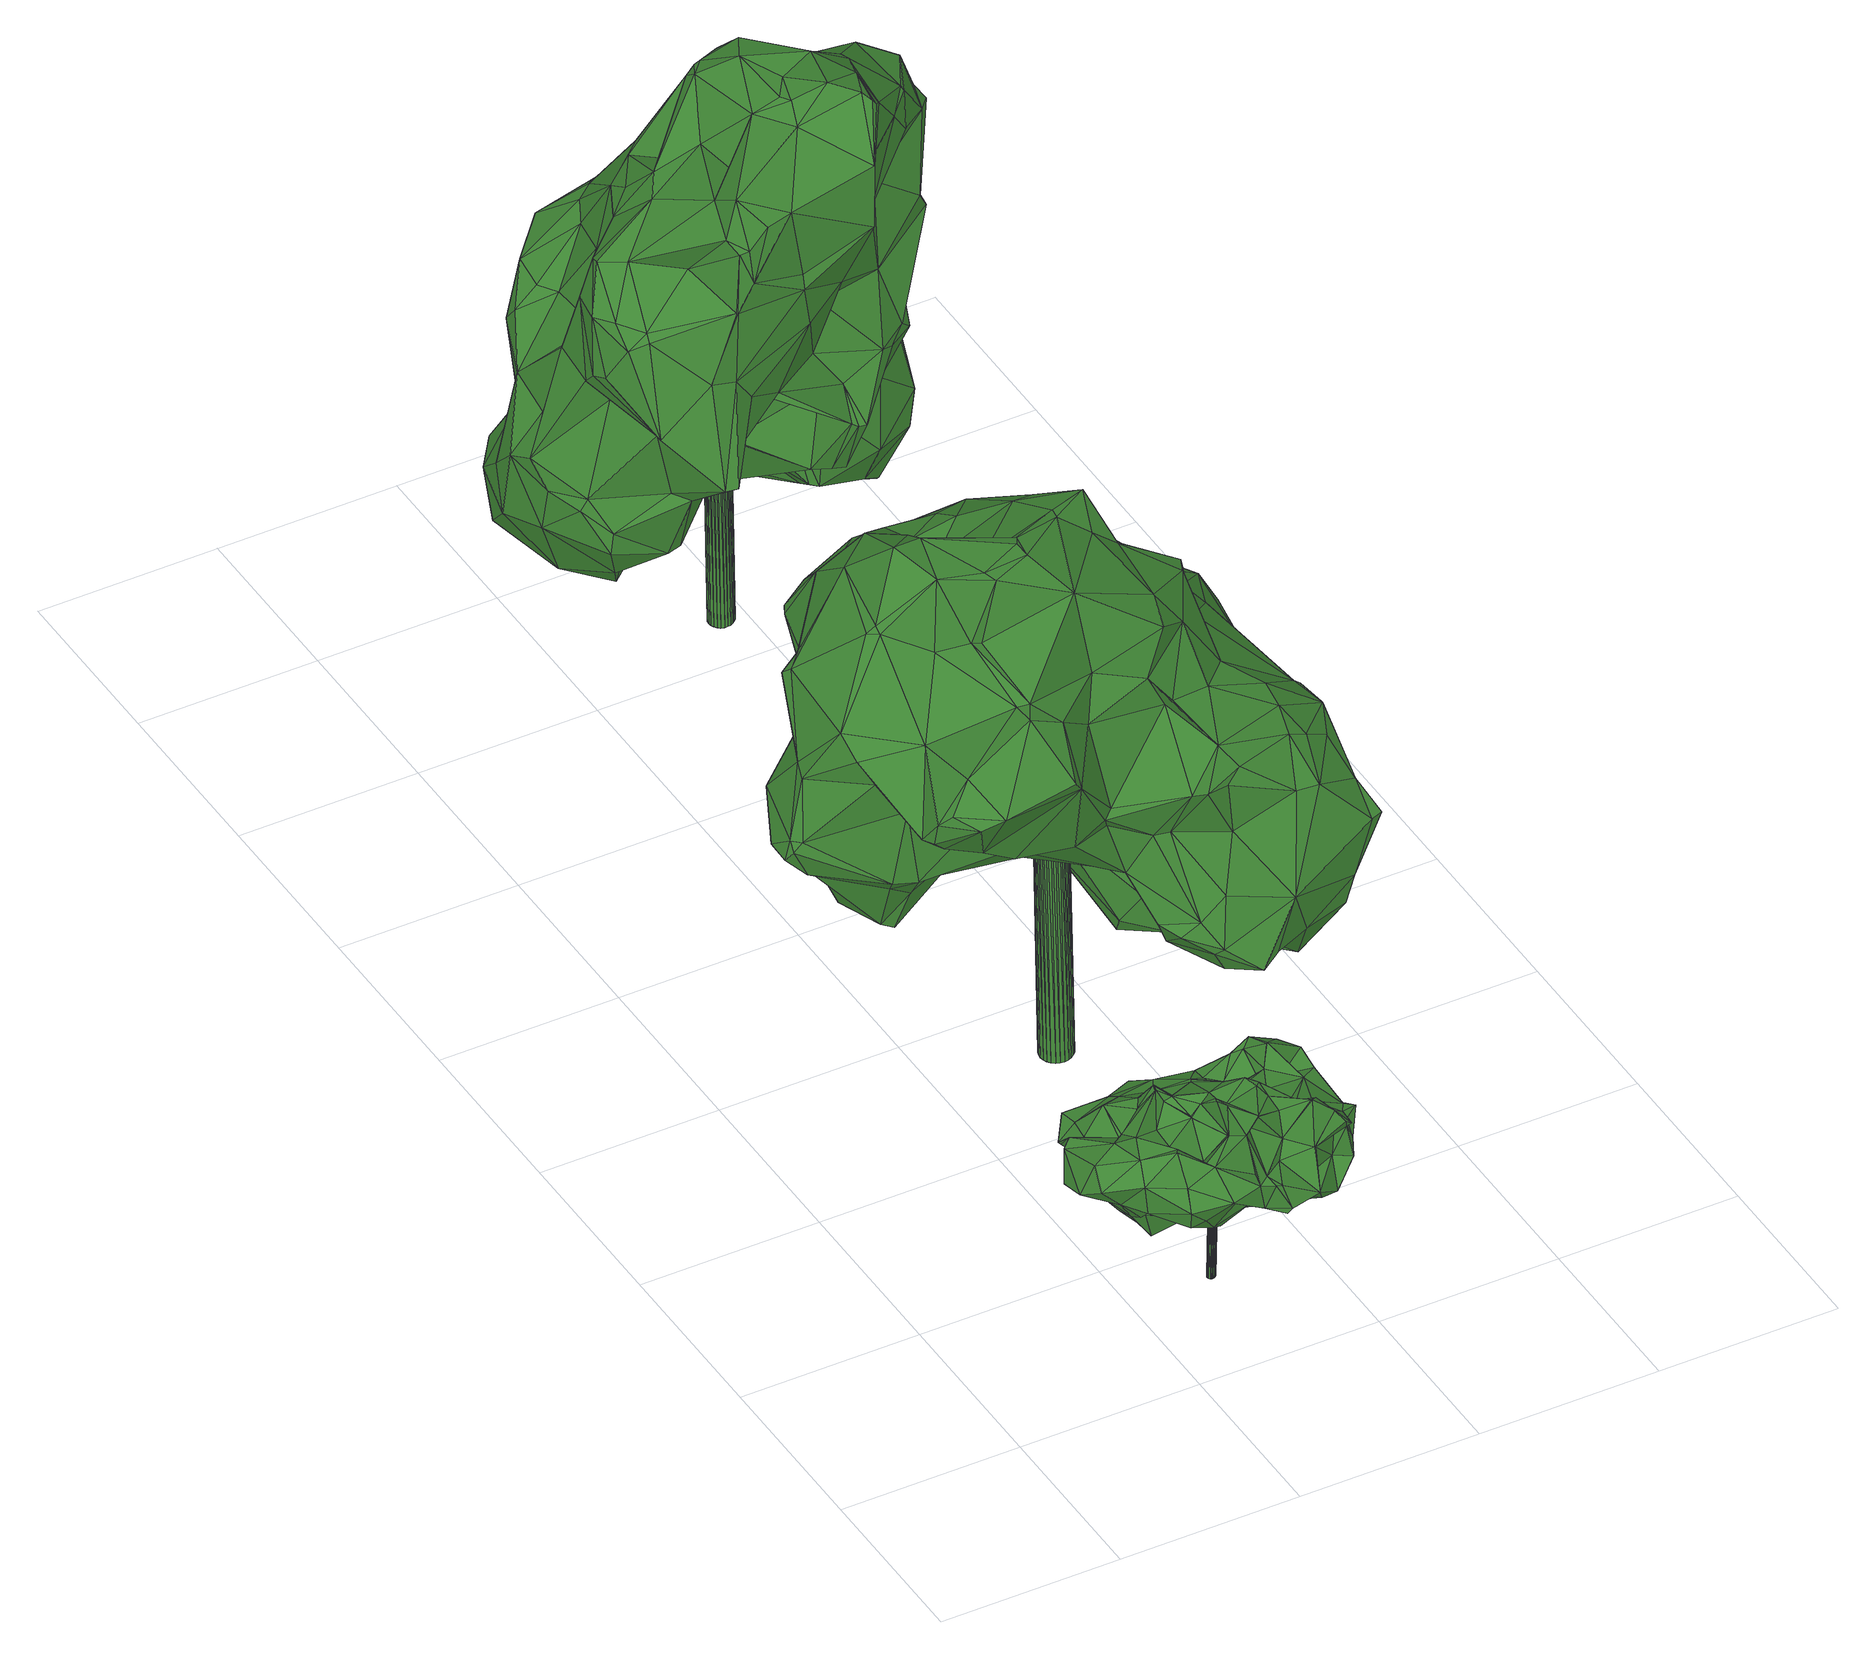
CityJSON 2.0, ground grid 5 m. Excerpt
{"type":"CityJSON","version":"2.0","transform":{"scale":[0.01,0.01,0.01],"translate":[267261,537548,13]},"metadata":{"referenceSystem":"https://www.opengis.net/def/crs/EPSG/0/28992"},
"CityObjects":{
"tree1":{"type":"SolitaryVegetationObject","attributes":{"gtid":526,"crown_width_m":6.42,"crown_median_z":17.66,"crown_r50_m":0.266,"crown_porosity":0.912,"trunk_H_m":4.33,"trunk_DBH_m":0.216,"trunk_radius_m":0.108,"trunk_base_height_m":13.33,"original_gtid":"528"},"geometry":[{"type":"Solid","lod":"3","boundaries":[[[[0,1,2]],[[3,4,5]],[[6,4,3]],[[7,8,9]],[[10,11,12]],[[13,14,15]],[[16,17,18]],[[19,20,21]],[[22,18,17]],[[23,24,25]],[[16,26,17]],[[27,28,29]],[[30,31,32]],[[33,34,35]],[[24,36,25]],[[37,36,24]],[[38,39,40]],[[35,41,42]],[[17,32,31]],[[43,44,45]],[[46,47,9]],[[48,9,47]],[[49,50,51]],[[52,53,54]],[[5,55,56]],[[42,33,35]],[[57,58,59]],[[60,58,57]],[[61,27,62]],[[45,21,20]],[[63,5,56]],[[23,25,33]],[[52,64,53]],[[65,66,67]],[[68,69,18]],[[70,71,72]],[[73,62,29]],[[74,75,76]],[[77,78,79]],[[80,78,77]],[[78,80,81]],[[82,83,84]],[[84,83,85]],[[86,87,6]],[[88,89,90]],[[91,92,93]],[[94,92,91]],[[40,95,96]],[[97,49,98]],[[99,2,1]],[[100,101,30]],[[54,33,25]],[[80,102,81]],[[12,103,0]],[[104,105,106]],[[23,33,42]],[[107,68,108]],[[109,110,111]],[[79,112,77]],[[113,114,115]],[[13,116,14]],[[66,117,87]],[[17,26,32]],[[118,119,103]],[[87,117,6]],[[120,6,117]],[[121,108,68]],[[83,108,121]],[[64,122,116]],[[73,29,123]],[[116,122,124]],[[125,126,127]],[[116,124,14]],[[69,128,18]],[[129,130,131]],[[130,132,131]],[[72,133,134]],[[100,30,134]],[[135,50,49]],[[93,65,72]],[[33,136,34]],[[69,68,107]],[[104,60,105]],[[137,104,138]],[[137,138,114]],[[139,133,140]],[[67,66,87]],[[67,87,86]],[[118,103,141]],[[120,66,92]],[[120,92,142]],[[143,135,144]],[[143,144,120]],[[43,145,146]],[[43,51,145]],[[2,12,0]],[[10,12,2]],[[16,147,26]],[[16,18,147]],[[148,110,149]],[[148,149,150]],[[54,25,52]],[[61,151,27]],[[152,151,61]],[[124,84,153]],[[78,81,27]],[[114,154,155]],[[114,155,137]],[[156,157,158]],[[88,90,159]],[[40,39,160]],[[6,120,4]],[[161,162,163]],[[159,163,162]],[[30,101,31]],[[164,31,101]],[[161,163,165]],[[166,112,136]],[[34,136,112]],[[60,59,19]],[[167,46,168]],[[169,170,171]],[[123,89,88]],[[105,21,44]],[[45,44,21]],[[90,101,100]],[[172,173,174]],[[175,18,22]],[[121,175,83]],[[115,176,177]],[[148,178,110]],[[139,100,134]],[[85,179,153]],[[90,89,101]],[[54,136,33]],[[180,181,182]],[[107,183,69]],[[13,53,116]],[[152,61,184]],[[124,122,84]],[[91,93,71]],[[91,71,94]],[[163,173,165]],[[185,173,163]],[[172,161,173]],[[161,165,173]],[[186,12,11]],[[75,74,187]],[[151,188,189]],[[151,189,79]],[[25,36,190]],[[72,71,93]],[[67,133,65]],[[72,65,133]],[[45,20,191]],[[56,20,63]],[[114,113,154]],[[186,141,12]],[[76,192,74]],[[141,31,164]],[[64,52,193]],[[177,184,115]],[[64,193,122]],[[84,122,193]],[[172,187,161]],[[172,174,155]],[[130,139,132]],[[163,139,130]],[[163,130,129]],[[100,139,163]],[[90,100,163]],[[164,101,89]],[[177,41,184]],[[123,194,89]],[[195,48,37]],[[181,8,7]],[[181,7,24]],[[82,108,83]],[[196,150,149]],[[197,198,199]],[[40,96,185]],[[175,22,11]],[[85,175,179]],[[200,156,3]],[[200,3,5]],[[201,167,168]],[[185,163,129]],[[180,43,146]],[[40,185,129]],[[51,50,46]],[[196,201,202]],[[203,193,52]],[[141,103,12]],[[171,170,204]],[[141,22,31]],[[22,141,186]],[[22,17,31]],[[191,56,205]],[[102,80,206]],[[63,20,19]],[[13,15,53]],[[190,203,52]],[[49,198,98]],[[201,168,207]],[[208,108,82]],[[99,28,209]],[[10,2,125]],[[18,128,147]],[[99,119,118]],[[1,0,119]],[[1,119,99]],[[60,57,59]],[[210,148,202]],[[84,85,153]],[[201,48,167]],[[131,132,140]],[[79,189,211]],[[37,203,36]],[[52,25,190]],[[123,29,28]],[[129,140,40]],[[131,140,129]],[[132,139,140]],[[74,162,187]],[[161,187,162]],[[59,63,19]],[[58,212,59]],[[73,192,76]],[[123,192,73]],[[176,138,104]],[[153,125,127]],[[208,107,108]],[[10,125,153]],[[149,110,213]],[[149,214,37]],[[215,37,214]],[[24,216,181]],[[23,216,24]],[[49,144,135]],[[217,218,219]],[[134,30,72]],[[164,89,194]],[[104,106,176]],[[8,181,180]],[[42,177,220]],[[220,177,176]],[[48,201,196]],[[205,97,98]],[[109,214,149]],[[111,214,109]],[[0,103,119]],[[180,146,8]],[[159,90,163]],[[218,221,222]],[[222,219,218]],[[35,112,79]],[[79,211,35]],[[162,74,192]],[[37,215,203]],[[193,203,215]],[[193,215,82]],[[127,126,223]],[[41,189,188]],[[196,202,150]],[[171,204,224]],[[156,200,157]],[[6,3,158]],[[158,160,6]],[[4,120,144]],[[207,221,201]],[[156,158,3]],[[169,95,157]],[[95,158,157]],[[200,169,157]],[[40,158,95]],[[40,160,158]],[[59,212,225]],[[42,41,177]],[[185,174,173]],[[96,174,185]],[[38,40,140]],[[226,143,120]],[[134,133,139]],[[32,70,30]],[[219,94,217]],[[48,149,37]],[[196,149,48]],[[140,133,38]],[[18,175,121]],[[18,121,68]],[[24,7,37]],[[195,37,7]],[[195,7,48]],[[179,175,11]],[[27,29,62]],[[226,120,142]],[[226,142,143]],[[149,213,109]],[[65,227,66]],[[210,218,217]],[[152,188,151]],[[222,142,219]],[[84,193,82]],[[54,53,166]],[[116,53,64]],[[166,53,77]],[[15,206,80]],[[225,212,204]],[[78,27,151]],[[78,151,79]],[[207,168,228]],[[77,15,80]],[[53,15,77]],[[88,192,123]],[[94,70,32]],[[217,94,32]],[[63,200,5]],[[205,56,55]],[[205,55,97]],[[229,97,55]],[[229,55,5]],[[142,222,143]],[[56,191,20]],[[222,221,207]],[[104,137,60]],[[22,186,11]],[[9,8,146]],[[9,146,145]],[[220,176,106]],[[181,220,106]],[[181,106,182]],[[35,189,41]],[[211,189,35]],[[210,26,147]],[[210,230,218]],[[110,231,232]],[[115,138,176]],[[114,138,115]],[[30,70,72]],[[73,75,62]],[[47,46,167]],[[47,167,48]],[[45,191,199]],[[45,199,43]],[[225,170,169]],[[222,207,143]],[[217,32,26]],[[143,228,135]],[[207,228,143]],[[66,120,117]],[[43,233,44]],[[135,228,50]],[[160,39,6]],[[86,39,67]],[[6,39,86]],[[133,39,38]],[[42,216,23]],[[118,194,123]],[[141,164,194]],[[141,194,118]],[[123,99,118]],[[28,99,123]],[[7,9,48]],[[15,127,206]],[[14,127,15]],[[206,127,102]],[[102,127,223]],[[14,153,127]],[[124,153,14]],[[187,172,234]],[[155,154,234]],[[155,234,172]],[[155,174,137]],[[58,60,137]],[[179,10,153]],[[219,92,94]],[[187,234,154]],[[215,111,82]],[[148,183,178]],[[190,36,203]],[[59,169,63]],[[63,169,200]],[[59,225,169]],[[94,71,70]],[[4,229,5]],[[97,229,49]],[[179,11,10]],[[81,102,209]],[[223,209,102]],[[144,49,229]],[[150,202,148]],[[215,214,111]],[[67,39,133]],[[46,9,145]],[[51,46,145]],[[201,221,230]],[[147,128,69]],[[210,217,26]],[[219,142,92]],[[92,66,227]],[[92,227,93]],[[93,227,65]],[[125,2,126]],[[85,83,175]],[[41,188,184]],[[208,232,231]],[[178,231,110]],[[216,42,235]],[[216,235,181]],[[220,181,235]],[[115,236,113]],[[184,236,115]],[[61,113,236]],[[61,236,184]],[[220,235,42]],[[81,209,27]],[[28,27,209]],[[144,229,4]],[[137,204,212]],[[58,137,212]],[[166,77,112]],[[162,192,159]],[[88,159,192]],[[111,110,232]],[[208,183,107]],[[231,178,183]],[[231,183,208]],[[69,183,147]],[[148,210,183]],[[111,232,82]],[[82,232,208]],[[147,183,210]],[[202,230,210]],[[221,218,230]],[[201,230,202]],[[109,213,110]],[[184,188,152]],[[228,46,50]],[[75,73,76]],[[61,237,113]],[[106,105,233]],[[106,233,182]],[[44,233,105]],[[180,182,233]],[[180,233,43]],[[105,60,19]],[[19,21,105]],[[43,199,238]],[[62,237,61]],[[187,154,237]],[[154,113,237]],[[187,237,75]],[[62,75,237]],[[95,169,171]],[[174,96,224]],[[137,224,204]],[[174,224,137]],[[95,224,96]],[[171,224,95]],[[166,136,54]],[[35,34,112]],[[99,126,2]],[[205,199,191]],[[205,197,199]],[[205,198,197]],[[205,98,198]],[[228,168,46]],[[223,126,209]],[[209,126,99]],[[199,198,238]],[[43,238,198]],[[43,198,51]],[[49,51,198]],[[204,170,225]],[[239,240,241]],[[239,241,242]],[[242,241,243]],[[242,243,244]],[[241,240,245]],[[241,245,243]],[[243,245,246]],[[243,246,244]],[[245,240,247]],[[245,247,246]],[[246,247,248]],[[246,248,244]],[[247,240,249]],[[247,249,248]],[[248,249,250]],[[248,250,244]],[[249,240,251]],[[249,251,250]],[[250,251,252]],[[250,252,244]],[[251,240,253]],[[251,253,252]],[[252,253,254]],[[252,254,244]],[[253,240,255]],[[253,255,254]],[[254,255,256]],[[254,256,244]],[[255,240,257]],[[255,257,256]],[[256,257,258]],[[256,258,244]],[[257,240,259]],[[257,259,258]],[[258,259,260]],[[258,260,244]],[[259,240,261]],[[259,261,260]],[[260,261,262]],[[260,262,244]],[[261,240,263]],[[261,263,262]],[[262,263,264]],[[262,264,244]],[[263,240,265]],[[263,265,264]],[[264,265,266]],[[264,266,244]],[[265,240,267]],[[265,267,266]],[[266,267,268]],[[266,268,244]],[[267,240,269]],[[267,269,268]],[[268,269,270]],[[268,270,244]],[[269,240,271]],[[269,271,270]],[[270,271,272]],[[270,272,244]],[[271,240,273]],[[271,273,272]],[[272,273,274]],[[272,274,244]],[[273,240,275]],[[273,275,274]],[[274,275,276]],[[274,276,244]],[[275,240,277]],[[275,277,276]],[[276,277,278]],[[276,278,244]],[[277,240,279]],[[277,279,278]],[[278,279,280]],[[278,280,244]],[[279,240,281]],[[279,281,280]],[[280,281,282]],[[280,282,244]],[[281,240,283]],[[281,283,282]],[[282,283,284]],[[282,284,244]],[[283,240,285]],[[283,285,284]],[[284,285,286]],[[284,286,244]],[[285,240,287]],[[285,287,286]],[[286,287,288]],[[286,288,244]],[[287,240,239]],[[287,239,288]],[[288,239,242]],[[288,242,244]]]]}]},
"tree2":{"type":"SolitaryVegetationObject","attributes":{"gtid":176,"crown_width_m":13.55,"crown_median_z":23.22,"crown_r50_m":0.371,"crown_porosity":0.893,"trunk_H_m":9.95,"trunk_DBH_m":0.879,"trunk_radius_m":0.439,"trunk_base_height_m":13.27,"original_gtid":"176"},"geometry":[{"type":"Solid","lod":"3","boundaries":[[[[289,290,291]],[[292,293,294]],[[295,296,297]],[[298,299,300]],[[301,302,303]],[[304,305,306]],[[307,308,309]],[[310,311,312]],[[309,313,307]],[[314,315,316]],[[317,311,310]],[[318,319,320]],[[310,312,321]],[[322,321,323]],[[324,325,326]],[[327,328,329]],[[330,327,329]],[[331,332,333]],[[334,305,335]],[[334,335,336]],[[337,338,339]],[[340,341,342]],[[340,342,343]],[[293,344,345]],[[346,347,348]],[[349,350,351]],[[351,350,336]],[[352,302,353]],[[311,354,355]],[[350,339,334]],[[356,345,340]],[[333,357,358]],[[359,360,361]],[[362,363,364]],[[365,366,367]],[[368,369,360]],[[308,370,309]],[[332,357,333]],[[371,372,373]],[[371,338,372]],[[374,375,376]],[[372,338,377]],[[365,367,378]],[[365,378,379]],[[380,331,381]],[[380,381,382]],[[341,340,383]],[[384,385,300]],[[347,386,348]],[[387,386,347]],[[388,389,390]],[[391,392,388]],[[393,319,394]],[[395,396,397]],[[398,399,363]],[[359,363,399]],[[400,401,292]],[[321,312,323]],[[402,403,404]],[[355,354,405]],[[396,308,406]],[[307,406,308]],[[402,407,403]],[[397,396,406]],[[392,300,385]],[[408,409,410]],[[307,397,406]],[[411,369,412]],[[385,413,392]],[[414,361,415]],[[411,416,417]],[[418,419,420]],[[337,350,421]],[[422,423,424]],[[425,326,426]],[[427,428,341]],[[405,354,349]],[[429,410,409]],[[405,349,351]],[[390,430,429]],[[300,431,384]],[[371,305,338]],[[334,338,305]],[[432,427,433]],[[434,435,436]],[[400,437,438]],[[336,350,334]],[[394,439,393]],[[440,441,442]],[[434,436,429]],[[377,443,444]],[[381,445,446]],[[378,447,379]],[[321,448,449]],[[375,450,376]],[[375,451,450]],[[452,451,453]],[[454,437,455]],[[456,457,424]],[[458,393,439]],[[458,320,393]],[[411,412,416]],[[459,379,447]],[[460,304,461]],[[462,437,454]],[[353,302,348]],[[301,348,302]],[[450,417,376]],[[385,463,413]],[[462,438,437]],[[464,316,440]],[[434,465,435]],[[465,436,435]],[[316,292,466]],[[467,317,468]],[[469,364,415]],[[470,383,340]],[[410,471,408]],[[472,326,473]],[[292,474,293]],[[457,475,386]],[[387,457,386]],[[476,477,478]],[[465,409,328]],[[327,465,328]],[[479,480,477]],[[297,296,419]],[[378,367,471]],[[299,481,482]],[[375,483,451]],[[484,382,485]],[[298,362,481]],[[366,408,471]],[[367,366,471]],[[332,380,486]],[[487,382,484]],[[398,391,388]],[[398,363,391]],[[488,454,489]],[[381,446,382]],[[338,334,339]],[[418,318,419]],[[320,419,318]],[[487,490,442]],[[350,337,339]],[[317,407,468]],[[348,301,346]],[[449,313,491]],[[369,373,372]],[[336,335,492]],[[383,470,493]],[[336,492,405]],[[336,405,351]],[[320,458,297]],[[395,397,420]],[[400,455,437]],[[349,494,350]],[[432,433,495]],[[496,358,497]],[[333,370,331]],[[345,356,293]],[[328,408,366]],[[379,475,365]],[[392,363,300]],[[436,398,498]],[[328,409,408]],[[499,493,470]],[[359,500,360]],[[501,427,432]],[[384,463,385]],[[470,340,345]],[[410,462,502]],[[410,502,471]],[[355,503,323]],[[504,352,505]],[[497,402,404]],[[499,345,344]],[[499,344,506]],[[292,294,466]],[[316,507,455]],[[292,316,315]],[[422,508,368]],[[442,425,440]],[[425,464,440]],[[441,487,442]],[[326,325,303]],[[326,303,352]],[[440,316,441]],[[466,441,316]],[[509,510,452]],[[411,461,373]],[[373,461,511]],[[416,508,417]],[[512,356,343]],[[498,429,436]],[[513,343,497]],[[512,343,513]],[[295,514,331]],[[295,331,308]],[[476,331,514]],[[355,323,312]],[[355,312,311]],[[515,303,325]],[[472,488,326]],[[303,515,301]],[[395,516,396]],[[475,379,517]],[[475,517,518]],[[488,426,326]],[[302,352,303]],[[488,489,426]],[[456,519,475]],[[365,475,519]],[[418,448,322]],[[328,519,329]],[[456,329,519]],[[361,414,359]],[[363,359,414]],[[428,468,520]],[[341,428,520]],[[304,521,305]],[[451,461,450]],[[417,450,461]],[[323,503,322]],[[295,297,522]],[[295,522,514]],[[314,400,315]],[[400,292,315]],[[384,523,463]],[[370,333,309]],[[378,471,447]],[[295,396,516]],[[420,397,448]],[[420,448,418]],[[514,477,476]],[[300,299,431]],[[482,431,299]],[[353,505,352]],[[347,524,525]],[[394,319,453]],[[394,453,439]],[[431,482,499]],[[307,313,448]],[[525,526,347]],[[527,347,526]],[[421,338,337]],[[402,497,520]],[[374,528,375]],[[529,375,528]],[[368,530,369]],[[499,482,493]],[[497,358,357]],[[341,383,427]],[[381,476,445]],[[531,433,532]],[[383,532,433]],[[393,320,319]],[[523,430,463]],[[413,463,430]],[[356,294,293]],[[497,357,513]],[[433,427,383]],[[322,448,321]],[[307,448,397]],[[396,295,308]],[[485,515,325]],[[423,533,534]],[[470,345,499]],[[506,431,499]],[[506,384,431]],[[331,476,381]],[[333,358,309]],[[309,358,313]],[[515,346,301]],[[508,535,536]],[[369,530,412]],[[516,296,295]],[[384,474,523]],[[364,469,372]],[[369,372,469]],[[476,478,445]],[[523,537,430]],[[538,405,539]],[[479,289,291]],[[453,319,452]],[[418,322,318]],[[360,369,361]],[[434,409,465]],[[297,419,320]],[[366,519,328]],[[503,355,540]],[[503,540,541]],[[454,459,447]],[[366,365,519]],[[439,290,458]],[[313,358,491]],[[388,392,413]],[[417,461,411]],[[518,386,475]],[[348,386,518]],[[542,423,422]],[[416,412,530]],[[416,530,508]],[[508,530,368]],[[502,447,471]],[[399,436,533]],[[520,342,341]],[[532,482,481]],[[532,481,443]],[[482,532,493]],[[508,536,417]],[[459,472,379]],[[534,327,330]],[[478,346,515]],[[362,443,481]],[[390,429,498]],[[420,516,395]],[[477,480,525]],[[310,491,404]],[[543,443,377]],[[443,543,544]],[[496,491,358]],[[404,491,496]],[[329,456,424]],[[329,424,330]],[[462,454,502]],[[401,400,438]],[[401,438,523]],[[449,491,310]],[[458,290,289]],[[529,291,375]],[[308,331,370]],[[535,545,528]],[[535,422,545]],[[518,505,546]],[[457,456,475]],[[479,547,480]],[[353,348,546]],[[420,419,296]],[[420,296,516]],[[429,409,434]],[[495,494,349]],[[417,536,376]],[[548,462,410]],[[374,376,536]],[[549,517,379]],[[518,517,549]],[[422,535,508]],[[506,344,384]],[[542,422,368]],[[304,510,509]],[[324,550,484]],[[459,454,488]],[[311,317,551]],[[311,551,354]],[[520,468,402]],[[552,512,513]],[[484,490,487]],[[433,494,495]],[[369,411,373]],[[289,297,458]],[[552,487,553]],[[538,554,541]],[[539,554,538]],[[453,483,439]],[[332,331,380]],[[362,298,363]],[[300,363,298]],[[489,507,426]],[[455,507,489]],[[542,500,423]],[[324,326,555]],[[502,454,447]],[[372,444,364]],[[459,488,472]],[[556,512,553]],[[552,553,512]],[[324,485,325]],[[484,485,324]],[[504,549,379]],[[472,504,379]],[[326,352,473]],[[477,525,524]],[[477,524,478]],[[361,469,415]],[[346,524,347]],[[478,524,346]],[[321,449,310]],[[473,352,504]],[[473,504,472]],[[518,546,348]],[[353,546,505]],[[361,369,469]],[[495,557,432]],[[460,452,510]],[[460,510,304]],[[405,492,539]],[[405,540,355]],[[430,537,548]],[[548,537,462]],[[467,468,428]],[[556,553,487]],[[402,468,407]],[[496,497,404]],[[460,461,451]],[[350,494,543]],[[479,477,289]],[[460,451,452]],[[536,535,528]],[[527,526,558]],[[457,558,424]],[[387,558,457]],[[548,429,430]],[[410,429,548]],[[425,555,326]],[[501,467,427]],[[559,560,547]],[[559,547,528]],[[467,428,427]],[[298,481,299]],[[527,558,387]],[[387,347,527]],[[375,291,290]],[[414,415,363]],[[363,415,364]],[[560,480,547]],[[465,533,436]],[[465,534,533]],[[542,368,500]],[[360,500,368]],[[424,423,534]],[[399,398,436]],[[424,534,330]],[[382,486,380]],[[453,451,483]],[[525,558,526]],[[486,382,487]],[[547,529,528]],[[547,291,529]],[[479,291,547]],[[398,388,498]],[[498,388,390]],[[384,344,474]],[[293,474,344]],[[305,371,306]],[[464,507,316]],[[556,466,294]],[[551,467,501]],[[555,550,324]],[[555,490,550]],[[467,551,317]],[[484,550,490]],[[559,558,560]],[[534,465,327]],[[474,292,401]],[[474,401,523]],[[391,363,392]],[[430,389,413]],[[388,413,389]],[[430,390,389]],[[432,557,501]],[[400,314,455]],[[537,523,438]],[[537,438,462]],[[521,304,509]],[[518,504,505]],[[504,518,549]],[[449,448,313]],[[314,316,455]],[[362,364,444]],[[362,444,443]],[[373,306,371]],[[531,532,443]],[[354,557,349]],[[373,511,306]],[[304,306,461]],[[461,306,511]],[[478,446,445]],[[421,377,338]],[[543,377,421]],[[350,543,421]],[[486,487,552]],[[422,424,545]],[[559,528,545]],[[558,545,424]],[[559,545,558]],[[536,528,374]],[[509,539,521]],[[439,483,290]],[[375,290,483]],[[332,552,357]],[[513,357,552]],[[486,552,332]],[[477,514,522]],[[477,522,289]],[[356,340,343]],[[543,531,544]],[[443,544,531]],[[543,433,531]],[[466,556,441]],[[441,556,487]],[[509,452,561]],[[509,561,541]],[[512,294,356]],[[556,294,512]],[[318,322,561]],[[503,561,322]],[[318,561,319]],[[452,319,561]],[[541,561,503]],[[541,554,509]],[[425,426,507]],[[442,555,425]],[[490,555,442]],[[425,507,464]],[[297,289,522]],[[433,543,494]],[[454,455,489]],[[377,444,372]],[[349,557,495]],[[407,317,403]],[[335,521,492]],[[500,359,533]],[[500,533,423]],[[399,533,359]],[[404,403,310]],[[317,310,403]],[[497,342,520]],[[343,342,497]],[[335,305,521]],[[539,492,521]],[[509,554,539]],[[538,541,540]],[[538,540,405]],[[383,493,532]],[[525,480,558]],[[560,558,480]],[[551,557,354]],[[551,501,557]],[[485,382,446]],[[485,446,515]],[[478,515,446]],[[562,563,564]],[[562,564,565]],[[565,564,566]],[[565,566,567]],[[564,563,568]],[[564,568,566]],[[566,568,569]],[[566,569,567]],[[568,563,570]],[[568,570,569]],[[569,570,571]],[[569,571,567]],[[570,563,572]],[[570,572,571]],[[571,572,573]],[[571,573,567]],[[572,563,574]],[[572,574,573]],[[573,574,575]],[[573,575,567]],[[574,563,576]],[[574,576,575]],[[575,576,577]],[[575,577,567]],[[576,563,578]],[[576,578,577]],[[577,578,579]],[[577,579,567]],[[578,563,580]],[[578,580,579]],[[579,580,581]],[[579,581,567]],[[580,563,582]],[[580,582,581]],[[581,582,583]],[[581,583,567]],[[582,563,584]],[[582,584,583]],[[583,584,585]],[[583,585,567]],[[584,563,586]],[[584,586,585]],[[585,586,587]],[[585,587,567]],[[586,563,588]],[[586,588,587]],[[587,588,589]],[[587,589,567]],[[588,563,590]],[[588,590,589]],[[589,590,591]],[[589,591,567]],[[590,563,592]],[[590,592,591]],[[591,592,593]],[[591,593,567]],[[592,563,594]],[[592,594,593]],[[593,594,595]],[[593,595,567]],[[594,563,596]],[[594,596,595]],[[595,596,597]],[[595,597,567]],[[596,563,598]],[[596,598,597]],[[597,598,599]],[[597,599,567]],[[598,563,600]],[[598,600,599]],[[599,600,601]],[[599,601,567]],[[600,563,602]],[[600,602,601]],[[601,602,603]],[[601,603,567]],[[602,563,604]],[[602,604,603]],[[603,604,605]],[[603,605,567]],[[604,563,606]],[[604,606,605]],[[605,606,607]],[[605,607,567]],[[606,563,608]],[[606,608,607]],[[607,608,609]],[[607,609,567]],[[608,563,610]],[[608,610,609]],[[609,610,611]],[[609,611,567]],[[610,563,562]],[[610,562,611]],[[611,562,565]],[[611,565,567]]]]}]},
"tree3":{"type":"SolitaryVegetationObject","attributes":{"gtid":131,"crown_width_m":10.84,"crown_median_z":23.17,"crown_r50_m":0.358,"crown_porosity":0.894,"trunk_H_m":9.74,"trunk_DBH_m":0.677,"trunk_radius_m":0.338,"trunk_base_height_m":13.43,"original_gtid":"131"},"geometry":[{"type":"Solid","lod":"3","boundaries":[[[[612,613,614]],[[615,613,612]],[[616,617,618]],[[619,620,621]],[[619,621,622]],[[623,624,625]],[[626,627,628]],[[629,630,614]],[[631,632,633]],[[624,634,635]],[[636,637,638]],[[639,640,641]],[[642,639,641]],[[643,630,644]],[[645,646,647]],[[614,630,648]],[[638,649,650]],[[651,652,653]],[[654,655,656]],[[657,645,658]],[[659,660,661]],[[623,662,663]],[[664,665,666]],[[664,666,667]],[[668,669,670]],[[671,672,612]],[[671,612,648]],[[673,674,675]],[[659,661,676]],[[677,660,659]],[[677,678,660]],[[614,648,612]],[[679,680,681]],[[682,683,684]],[[682,684,685]],[[686,687,688]],[[689,647,690]],[[691,692,641]],[[657,693,694]],[[630,629,644]],[[695,696,697]],[[698,699,700]],[[701,702,703]],[[701,704,705]],[[706,705,704]],[[707,681,708]],[[650,649,674]],[[650,674,673]],[[709,710,711]],[[712,685,713]],[[714,715,716]],[[711,710,717]],[[648,630,718]],[[648,718,671]],[[679,712,713]],[[679,713,719]],[[720,721,722]],[[723,724,725]],[[695,697,641]],[[630,688,718]],[[643,688,630]],[[726,727,652]],[[728,729,730]],[[644,629,690]],[[695,692,731]],[[710,709,732]],[[657,658,733]],[[734,724,735]],[[736,737,738]],[[739,701,740]],[[741,742,671]],[[742,743,671]],[[744,745,631]],[[641,692,695]],[[746,695,731]],[[747,748,749]],[[747,750,748]],[[713,684,653]],[[667,751,714]],[[752,748,753]],[[754,755,756]],[[736,755,754]],[[679,681,757]],[[697,696,758]],[[664,622,665]],[[661,660,759]],[[661,759,676]],[[654,667,666]],[[654,656,667]],[[697,642,641]],[[760,761,762]],[[763,761,760]],[[723,725,709]],[[764,615,698]],[[765,646,645]],[[765,645,623]],[[714,664,667]],[[714,716,664]],[[638,650,627]],[[750,743,742]],[[710,766,717]],[[676,767,728]],[[768,709,725]],[[768,725,724]],[[769,770,771]],[[700,772,773]],[[774,687,686]],[[775,635,686]],[[776,729,777]],[[621,620,762]],[[689,778,779]],[[689,779,658]],[[711,780,781]],[[716,782,783]],[[643,644,690]],[[743,784,671]],[[742,741,785]],[[776,786,787]],[[785,741,788]],[[645,662,623]],[[707,721,681]],[[785,788,789]],[[646,690,647]],[[790,791,792]],[[790,793,791]],[[701,794,740]],[[769,795,683]],[[751,667,656]],[[612,796,615]],[[797,615,796]],[[747,735,798]],[[786,776,780]],[[730,729,776]],[[776,787,730]],[[730,787,728]],[[618,712,799]],[[618,799,616]],[[623,775,800]],[[623,625,775]],[[685,712,618]],[[801,682,685]],[[801,769,682]],[[683,682,769]],[[618,617,801]],[[685,618,801]],[[721,802,722]],[[636,803,804]],[[671,784,672]],[[720,712,757]],[[694,662,657]],[[742,805,750]],[[649,620,674]],[[756,806,754]],[[616,754,806]],[[693,631,694]],[[761,763,773]],[[633,632,626]],[[797,699,698]],[[807,808,735]],[[809,779,778]],[[627,626,636]],[[657,733,693]],[[759,810,811]],[[734,768,724]],[[812,631,693]],[[799,813,616]],[[759,678,814]],[[678,815,814]],[[785,805,742]],[[731,816,746]],[[773,772,761]],[[720,799,712]],[[722,799,720]],[[616,813,754]],[[672,796,612]],[[672,817,796]],[[818,651,624]],[[818,624,623]],[[751,819,820]],[[781,724,723]],[[670,821,822]],[[633,744,631]],[[823,794,701]],[[719,652,727]],[[673,675,794]],[[824,766,710]],[[824,710,659]],[[825,826,827]],[[711,723,709]],[[781,723,711]],[[828,756,829]],[[722,830,799]],[[831,789,828]],[[659,832,677]],[[758,677,832]],[[758,832,792]],[[619,675,620]],[[626,632,803]],[[734,735,747]],[[833,726,834]],[[812,632,631]],[[803,636,626]],[[835,702,701]],[[676,759,811]],[[653,652,719]],[[758,792,642]],[[642,792,639]],[[803,632,836]],[[836,632,812]],[[768,790,709]],[[787,786,824]],[[787,824,728]],[[737,813,830]],[[737,754,813]],[[660,678,759]],[[837,816,731]],[[789,831,785]],[[838,816,837]],[[838,837,706]],[[739,704,701]],[[666,699,654]],[[823,822,794]],[[822,673,794]],[[637,839,762]],[[840,763,760]],[[719,713,653]],[[699,772,700]],[[788,741,687]],[[617,616,828]],[[738,755,736]],[[749,793,790]],[[749,790,841]],[[799,830,813]],[[656,655,842]],[[746,696,695]],[[767,843,728]],[[640,691,641]],[[774,788,687]],[[713,685,684]],[[712,679,757]],[[738,691,755]],[[773,844,764]],[[757,681,720]],[[721,720,681]],[[634,683,771]],[[845,678,677]],[[680,668,708]],[[708,668,835]],[[708,835,707]],[[721,846,802]],[[622,621,772]],[[622,772,665]],[[777,728,843]],[[650,821,669]],[[761,772,621]],[[776,820,780]],[[650,669,628]],[[714,751,715]],[[845,815,678]],[[696,815,845]],[[745,744,825]],[[780,819,842]],[[781,780,842]],[[823,703,702]],[[701,703,823]],[[673,822,821]],[[719,727,679]],[[847,655,654]],[[663,818,623]],[[811,767,676]],[[652,651,818]],[[698,773,764]],[[671,688,741]],[[778,839,809]],[[686,688,848]],[[671,718,688]],[[800,646,765]],[[623,800,765]],[[687,741,688]],[[690,646,643]],[[615,849,613]],[[756,755,640]],[[691,640,755]],[[692,691,738]],[[736,754,737]],[[686,848,775]],[[673,821,650]],[[634,653,684]],[[761,621,762]],[[683,634,684]],[[771,795,769]],[[643,646,850]],[[800,850,646]],[[821,670,669]],[[683,795,771]],[[851,802,846]],[[837,851,846]],[[800,775,850]],[[777,843,715]],[[829,756,753]],[[753,756,640]],[[852,853,831]],[[753,748,854]],[[836,812,855]],[[797,698,615]],[[824,659,676]],[[850,775,848]],[[786,766,824]],[[828,616,806]],[[828,806,756]],[[624,651,856]],[[851,738,737]],[[739,857,810]],[[779,809,858]],[[638,627,636]],[[620,675,674]],[[728,824,676]],[[768,841,790]],[[835,846,707]],[[705,846,835]],[[705,706,846]],[[837,846,706]],[[721,707,846]],[[830,722,802]],[[830,802,737]],[[737,802,851]],[[807,847,796]],[[847,797,796]],[[828,852,831]],[[854,805,785]],[[842,724,781]],[[715,843,782]],[[657,662,645]],[[779,858,859]],[[679,727,680]],[[768,749,841]],[[783,619,860]],[[654,699,847]],[[797,847,699]],[[680,827,668]],[[705,835,701]],[[815,746,816]],[[693,855,812]],[[733,855,693]],[[726,652,834]],[[861,834,652]],[[751,820,777]],[[857,782,767]],[[628,669,668]],[[628,668,826]],[[768,734,747]],[[835,668,862]],[[823,670,822]],[[823,668,670]],[[752,753,640]],[[771,635,634]],[[828,829,852]],[[848,688,850]],[[850,688,643]],[[776,777,820]],[[740,794,675]],[[751,777,715]],[[680,708,681]],[[767,782,843]],[[638,637,762]],[[638,762,649]],[[622,860,619]],[[649,762,620]],[[767,810,857]],[[811,810,767]],[[692,738,731]],[[751,656,819]],[[842,819,656]],[[820,819,780]],[[807,655,847]],[[715,782,716]],[[783,782,857]],[[619,783,857]],[[863,690,864]],[[842,655,807]],[[842,807,724]],[[831,853,785]],[[662,694,861]],[[662,861,663]],[[728,777,729]],[[716,783,860]],[[733,658,779]],[[804,733,779]],[[771,774,635]],[[852,854,853]],[[753,854,852]],[[743,750,865]],[[764,849,615]],[[792,791,639]],[[696,746,815]],[[745,825,726]],[[866,857,740]],[[857,739,740]],[[690,629,864]],[[862,867,835]],[[628,633,626]],[[628,826,633]],[[698,700,773]],[[774,686,635]],[[739,810,838]],[[868,863,864]],[[868,864,764]],[[697,758,642]],[[624,635,625]],[[758,696,845]],[[758,845,677]],[[808,798,735]],[[807,796,808]],[[859,839,637]],[[690,863,689]],[[778,689,863]],[[617,869,801]],[[817,808,796]],[[766,786,870]],[[766,870,717]],[[838,814,816]],[[815,816,814]],[[810,814,838]],[[625,635,775]],[[810,759,814]],[[837,731,738]],[[837,738,851]],[[652,663,861]],[[858,809,839]],[[773,763,844]],[[785,853,854]],[[672,784,817]],[[829,753,852]],[[717,870,711]],[[747,749,768]],[[627,650,628]],[[861,694,834]],[[833,834,694]],[[793,749,748]],[[727,726,827]],[[645,647,658]],[[827,680,727]],[[747,798,865]],[[747,865,750]],[[774,770,788]],[[771,770,774]],[[854,748,805]],[[750,805,748]],[[743,865,784]],[[619,857,866]],[[817,784,865]],[[689,658,647]],[[652,818,663]],[[803,855,804]],[[836,855,803]],[[804,855,733]],[[807,735,724]],[[711,870,780]],[[786,780,870]],[[838,706,704]],[[838,704,739]],[[668,827,826]],[[859,637,636]],[[789,788,770]],[[859,636,804]],[[804,779,859]],[[619,866,675]],[[866,740,675]],[[789,869,828]],[[770,869,789]],[[828,869,617]],[[801,869,769]],[[770,769,869]],[[666,772,699]],[[666,665,772]],[[629,849,764]],[[653,856,651]],[[840,760,778]],[[634,856,653]],[[624,856,634]],[[764,864,629]],[[823,871,668]],[[668,871,862]],[[862,871,867]],[[867,871,835]],[[702,835,871]],[[702,871,823]],[[710,732,872]],[[710,872,832]],[[710,832,659]],[[726,833,745]],[[825,827,726]],[[825,744,826]],[[826,744,633]],[[640,639,791]],[[752,640,791]],[[793,748,791]],[[752,791,748]],[[664,860,622]],[[716,860,664]],[[760,839,778]],[[760,762,839]],[[614,613,629]],[[629,613,849]],[[790,732,709]],[[872,732,832]],[[792,832,732]],[[792,732,790]],[[745,833,631]],[[631,833,694]],[[844,868,764]],[[763,868,844]],[[840,868,763]],[[778,868,840]],[[868,778,863]],[[858,839,859]],[[798,808,865]],[[817,865,808]],[[873,874,875]],[[873,875,876]],[[876,875,877]],[[876,877,878]],[[875,874,879]],[[875,879,877]],[[877,879,880]],[[877,880,878]],[[879,874,881]],[[879,881,880]],[[880,881,882]],[[880,882,878]],[[881,874,883]],[[881,883,882]],[[882,883,884]],[[882,884,878]],[[883,874,885]],[[883,885,884]],[[884,885,886]],[[884,886,878]],[[885,874,887]],[[885,887,886]],[[886,887,888]],[[886,888,878]],[[887,874,889]],[[887,889,888]],[[888,889,890]],[[888,890,878]],[[889,874,891]],[[889,891,890]],[[890,891,892]],[[890,892,878]],[[891,874,893]],[[891,893,892]],[[892,893,894]],[[892,894,878]],[[893,874,895]],[[893,895,894]],[[894,895,896]],[[894,896,878]],[[895,874,897]],[[895,897,896]],[[896,897,898]],[[896,898,878]],[[897,874,899]],[[897,899,898]],[[898,899,900]],[[898,900,878]],[[899,874,901]],[[899,901,900]],[[900,901,902]],[[900,902,878]],[[901,874,903]],[[901,903,902]],[[902,903,904]],[[902,904,878]],[[903,874,905]],[[903,905,904]],[[904,905,906]],[[904,906,878]],[[905,874,907]],[[905,907,906]],[[906,907,908]],[[906,908,878]],[[907,874,909]],[[907,909,908]],[[908,909,910]],[[908,910,878]],[[909,874,911]],[[909,911,910]],[[910,911,912]],[[910,912,878]],[[911,874,913]],[[911,913,912]],[[912,913,914]],[[912,914,878]],[[913,874,915]],[[913,915,914]],[[914,915,916]],[[914,916,878]],[[915,874,917]],[[915,917,916]],[[916,917,918]],[[916,918,878]],[[917,874,919]],[[917,919,918]],[[918,919,920]],[[918,920,878]],[[919,874,921]],[[919,921,920]],[[920,921,922]],[[920,922,878]],[[921,874,873]],[[921,873,922]],[[922,873,876]],[[922,876,878]]]]}]}
},
"vertices":[
[458,604,451],[473,566,443],[427,543,450],[1041,303,486],[1033,238,526],[1064,231,513],[1019,356,560],[724,96,488],[761,85,482],[752,113,496],[384,497,477],[445,522,498],[440,578,490],[390,295,447],[331,372,456],[416,321,411],[615,394,570],[647,491,538],[580,450,571],[940,199,400],[1013,154,428],[945,163,359],[563,512,539],[585,119,418],[646,88,470],[538,105,466],[719,436,577],[562,410,305],[549,511,330],[554,511,328],[774,514,537],[678,549,522],[726,447,575],[547,126,406],[581,216,361],[580,214,360],[550,145,513],[625,144,551],[961,449,503],[1035,455,533],[1021,471,401],[628,266,313],[636,173,340],[880,79,419],[917,133,352],[960,133,355],[828,171,543],[744,194,596],[715,149,613],[955,141,602],[900,150,650],[893,128,522],[449,180,531],[414,239,450],[462,190,440],[1021,197,510],[1033,191,454],[964,322,402],[958,328,332],[978,291,417],[860,259,378],[642,406,290],[635,449,280],[1032,193,453],[354,225,520],[908,485,610],[914,403,646],[984,481,575],[585,383,656],[587,383,656],[771,467,547],[819,450,530],[863,495,568],[621,512,322],[704,560,267],[672,492,264],[677,525,275],[466,278,367],[513,317,297],[525,285,279],[450,308,369],[508,385,351],[499,312,577],[491,370,549],[438,314,581],[481,367,543],[1036,454,534],[1021,428,574],[694,543,386],[639,563,447],[717,534,450],[884,397,554],[893,381,588],[887,473,588],[788,386,553],[1026,398,344],[1003,425,328],[999,134,551],[981,128,567],[505,530,392],[784,531,495],[705,547,502],[459,368,389],[476,604,452],[853,216,305],[875,199,314],[786,183,347],[586,382,655],[589,380,641],[655,258,479],[654,314,576],[571,274,546],[490,253,380],[724,367,213],[802,353,268],[765,310,310],[330,289,479],[946,387,546],[493,597,437],[491,596,436],[971,324,571],[562,421,565],[356,264,578],[593,574,354],[337,383,555],[388,489,474],[483,455,421],[416,422,468],[591,381,642],[928,545,389],[909,570,394],[940,576,400],[941,577,402],[945,480,511],[846,512,543],[922,175,632],[568,237,465],[911,330,296],[819,300,334],[870,535,481],[953,520,429],[559,560,508],[864,317,581],[895,221,603],[936,218,586],[807,151,496],[780,86,475],[632,371,615],[678,312,611],[691,196,588],[682,239,668],[558,326,302],[584,323,317],[364,406,563],[745,390,208],[819,383,268],[1090,315,411],[1089,314,409],[1037,379,429],[728,537,371],[996,396,437],[759,513,323],[736,534,319],[810,540,401],[638,600,497],[813,430,345],[463,225,402],[762,175,634],[839,212,598],[1033,306,405],[998,286,293],[959,330,332],[844,446,295],[872,454,320],[902,413,313],[493,466,572],[759,238,309],[684,222,291],[654,316,578],[429,446,512],[801,73,405],[745,110,400],[792,82,386],[630,369,614],[646,298,311],[905,454,378],[558,558,507],[755,474,265],[610,299,316],[571,290,310],[549,147,512],[1014,152,429],[685,550,292],[462,227,579],[565,559,430],[732,137,493],[688,198,682],[970,171,522],[895,128,521],[967,175,435],[1081,291,411],[763,176,636],[683,245,673],[544,188,598],[971,297,291],[992,147,535],[441,341,392],[829,246,623],[590,379,642],[502,443,375],[708,322,628],[570,290,312],[971,296,293],[724,251,545],[606,171,539],[561,216,582],[689,139,431],[765,353,618],[801,314,644],[829,338,607],[744,185,362],[815,279,636],[831,296,631],[470,422,417],[935,355,309],[999,284,293],[876,234,588],[912,403,645],[898,152,651],[1015,208,529],[716,263,622],[609,372,604],[570,339,553],[859,117,392],[769,443,256],[688,161,419],[694,367,302],[713,467,288],[871,150,414],[736,345,33],[725,345,33],[735,348,33],[736,331,466],[735,334,466],[725,330,466],[734,351,33],[734,336,466],[732,353,33],[732,338,466],[730,355,33],[730,340,466],[727,355,33],[727,341,466],[725,356,33],[725,341,466],[722,355,33],[722,341,466],[719,354,33],[719,340,466],[717,352,33],[717,338,466],[716,350,33],[715,336,466],[715,347,33],[715,333,466],[714,345,33],[714,330,466],[715,342,33],[715,327,466],[716,339,33],[716,325,466],[718,337,33],[718,323,465],[720,335,33],[720,321,465],[723,335,33],[723,320,465],[725,334,33],[725,320,465],[728,335,33],[728,320,465],[731,336,33],[731,321,465],[733,338,33],[733,323,465],[735,340,33],[735,325,466],[736,343,33],[736,328,466],
[326,1088,896],[298,1179,823],[368,1201,767],[1401,1143,1066],[1209,1298,1239],[1186,1122,1226],[379,861,1126],[237,910,1194],[290,1081,1135],[1082,1724,1063],[1089,1691,1170],[1249,1692,1133],[890,789,710],[962,751,658],[979,732,680],[348,1530,1049],[506,1655,1146],[501,1503,977],[323,836,1394],[366,723,1327],[520,879,1470],[446,1213,1705],[394,1333,1741],[299,1252,1590],[526,956,1455],[1442,1076,1031],[1417,1138,1056],[1427,1045,1056],[480,1356,1721],[110,1280,1168],[61,1253,1013],[80,1224,1020],[303,1238,1572],[167,1192,1349],[277,1261,1568],[1068,850,931],[1003,767,814],[1185,747,752],[1187,1444,579],[1270,1263,370],[1082,1292,459],[1089,1305,519],[605,773,1298],[732,969,1312],[615,884,1424],[517,1838,1259],[372,1778,1292],[395,1782,1327],[584,1892,1298],[632,1878,1209],[563,1880,1277],[1017,1333,1512],[951,1388,1665],[940,1321,1583],[996,1116,1511],[1226,1382,1267],[1172,1295,1427],[855,840,730],[854,966,834],[910,900,617],[557,1673,1502],[574,1863,1330],[442,1722,1393],[1069,696,606],[1001,771,586],[422,1529,1638],[333,1472,1605],[1145,1238,1443],[787,1049,1396],[555,941,1465],[1019,1802,649],[872,1885,641],[896,1909,659],[1023,1923,1030],[1150,1793,888],[1007,1941,1001],[1295,1092,364],[1285,1230,359],[1364,1088,362],[711,1735,732],[682,1834,763],[576,749,1340],[611,1717,961],[742,1823,1006],[550,1739,887],[329,1484,554],[324,1274,635],[325,1486,556],[690,1847,1225],[1384,1060,369],[1309,956,388],[751,890,1098],[725,871,1084],[937,817,1114],[934,1607,1504],[1335,1500,1175],[1386,1581,1072],[950,954,592],[961,1104,592],[1323,1598,841],[1346,1583,810],[1335,1635,686],[1271,1631,918],[1382,1678,1022],[59,1233,989],[47,1254,957],[230,836,1228],[308,744,1301],[229,817,1300],[1281,1676,678],[1111,1691,717],[1454,1149,988],[1370,1391,954],[689,1197,1697],[565,1185,1699],[579,1154,1691],[349,1638,1471],[258,793,1331],[682,1236,1707],[1458,1362,465],[1455,1376,478],[1478,1351,500],[488,1801,766],[537,1803,677],[1398,1646,1023],[959,1833,840],[948,1850,869],[497,1791,671],[406,1739,664],[177,1127,1301],[210,1097,1239],[217,874,1221],[629,1888,1302],[806,1520,589],[974,1640,564],[871,1383,575],[1296,826,1005],[1438,818,848],[829,1519,1586],[853,1366,1656],[1357,1547,632],[1377,1523,808],[1206,1655,1205],[707,1580,1544],[807,1712,1465],[1276,1554,525],[1271,1553,524],[1263,1587,539],[1446,1166,811],[1387,1361,880],[106,1247,894],[1311,919,1091],[1270,979,1154],[1257,907,1121],[962,1851,1247],[937,1819,1069],[751,912,1031],[861,877,980],[1413,1040,566],[320,1043,1356],[419,1174,1515],[279,1472,653],[164,1432,795],[105,1452,1028],[56,1339,946],[1484,1024,713],[1421,996,915],[942,1202,429],[931,1172,480],[263,1106,901],[1382,850,586],[227,1476,958],[347,1585,800],[1484,1234,722],[1411,1539,1038],[1387,953,1037],[1251,1506,536],[1269,1045,1179],[630,1318,1627],[700,1269,1698],[879,1816,862],[1099,1460,1389],[1504,1217,486],[1252,811,585],[1127,726,621],[1306,1410,1159],[1089,1076,445],[639,867,1038],[572,1064,917],[806,914,859],[387,1196,804],[643,1158,799],[992,1819,1224],[1102,1684,1280],[152,1350,827],[982,818,1103],[909,874,975],[971,1015,1249],[1045,881,1186],[1397,832,680],[1472,832,847],[1088,852,1125],[509,1152,1524],[318,1744,1303],[1023,1632,1365],[649,1707,1462],[684,1639,1519],[537,1150,1516],[759,1086,1629],[1309,1666,670],[1166,1475,1329],[892,1809,639],[587,1461,1547],[1503,1154,621],[159,1424,1391],[1164,799,575],[1046,776,576],[1222,1451,1265],[1433,892,926],[549,1609,659],[253,1489,1205],[160,1469,1022],[386,1578,790],[1067,1098,1412],[974,1026,1482],[476,874,1060],[937,773,751],[266,853,1188],[1188,1006,521],[1027,868,560],[1130,1165,408],[846,1329,1663],[372,1579,1136],[505,1060,1070],[1420,1447,981],[817,941,844],[647,1156,802],[827,1262,850],[969,1172,825],[386,1318,609],[353,1256,627],[565,1782,676],[950,1711,1359],[955,1711,1362],[1013,1669,588],[1096,1491,652],[589,1505,679],[427,1508,659],[1379,1372,854],[238,1514,1348],[302,1713,1304],[207,1476,1390],[149,1453,1364],[908,1711,681],[699,1830,1326],[816,1739,1240],[650,1441,685],[1023,797,570],[548,1253,806],[1330,1408,716],[1161,816,579],[1047,836,1093],[491,1436,1670],[926,1020,1344],[993,1015,1253],[233,1513,1309],[1230,825,1012],[1105,1038,1239],[568,1555,1544],[843,1336,696],[640,1312,761],[620,1237,781],[126,1332,1178],[869,1294,27],[825,1295,27],[868,1306,27],[858,1311,1023],[857,1322,1022],[815,1311,1022],[863,1316,27],[853,1333,1022],[857,1326,27],[846,1342,1022],[848,1333,27],[837,1349,1022],[837,1337,26],[827,1354,1022],[826,1339,26],[815,1355,1021],[814,1338,26],[804,1354,1021],[804,1333,26],[793,1350,1021],[794,1327,26],[784,1343,1021],[787,1318,26],[777,1334,1021],[783,1307,26],[772,1323,1021],[781,1296,26],[771,1312,1022],[782,1284,27],[772,1301,1022],[787,1274,27],[776,1290,1022],[793,1264,27],[783,1281,1022],[802,1257,27],[792,1274,1022],[813,1253,27],[802,1269,1023],[824,1251,28],[814,1267,1023],[836,1252,28],[825,1269,1023],[846,1257,28],[836,1273,1023],[855,1264,28],[845,1280,1023],[863,1272,28],[852,1289,1023],[867,1283,28],[857,1299,1023],
[997,3579,1189],[1091,3570,1124],[1078,3648,1056],[1208,3470,1223],[292,3063,857],[320,3182,739],[308,3129,624],[1264,2968,1125],[1315,2938,956],[1452,3066,1184],[1419,3035,1246],[950,3627,480],[737,3513,401],[838,3537,579],[1314,3048,485],[1309,3039,720],[1154,3038,673],[1136,3659,1006],[1049,3692,993],[1205,3251,281],[1321,3138,330],[1167,3086,403],[614,3558,445],[686,3522,502],[1439,3100,591],[1406,3128,800],[1360,3028,826],[472,2974,1463],[445,2990,1344],[415,2873,1372],[463,2937,1482],[1096,3642,885],[1128,3664,942],[1128,3430,552],[1072,3561,733],[1115,3442,701],[981,3671,1064],[1352,2968,912],[1216,2925,777],[754,3469,310],[825,3367,325],[683,3453,290],[1262,3308,1527],[1219,3318,1554],[1330,3199,1644],[1191,3386,397],[1265,3386,581],[733,2726,1715],[743,2676,1588],[796,2681,1637],[1064,3468,435],[863,3455,346],[1457,3094,1459],[1505,3160,1429],[1478,3175,1471],[1423,3146,1604],[1022,2871,663],[1108,2875,649],[1069,2848,663],[844,3630,1108],[919,3560,1219],[1109,2746,855],[1262,2894,937],[1220,2863,964],[863,2683,1656],[698,2711,1615],[719,2682,1580],[697,3120,416],[795,3076,565],[553,2960,527],[388,3342,569],[503,3473,505],[482,3376,452],[361,3272,482],[749,3602,710],[632,3562,883],[843,3657,879],[1279,3356,755],[1166,3545,859],[414,2867,1194],[426,2825,1211],[1228,3308,309],[1125,3341,273],[457,2769,1321],[503,2760,1367],[448,2816,1380],[1277,3407,1244],[1270,3334,1395],[1299,3379,1248],[863,2745,1053],[859,2897,955],[965,2865,1019],[757,2691,1118],[717,2707,941],[663,2587,941],[640,2834,601],[781,2949,660],[856,3151,1764],[896,2938,1772],[951,3101,1817],[442,3092,426],[583,3317,402],[1353,2997,1625],[1285,2925,1622],[1344,2973,1528],[960,2915,1816],[964,3677,1037],[703,3260,309],[500,2911,516],[604,2832,591],[444,2830,651],[897,3201,1755],[969,3244,1735],[881,3199,1750],[974,3314,388],[796,3239,466],[1110,2710,1687],[1170,2807,1786],[1159,2807,1803],[499,2683,1089],[817,3052,1630],[1329,3304,470],[969,3256,1506],[974,3324,1488],[482,2904,1069],[408,2882,802],[528,2755,1042],[935,2718,1258],[1022,2862,1030],[678,3627,998],[628,3538,1149],[743,3462,1262],[1148,3106,402],[1122,3282,372],[502,2746,1345],[787,3322,1464],[661,3222,1443],[730,3254,1488],[723,3440,1272],[1347,3005,1636],[597,3084,1395],[609,3198,1283],[307,2988,895],[421,2916,1142],[437,3065,1135],[555,3004,404],[524,2890,1490],[752,2668,1489],[1390,3203,936],[1440,3225,1155],[1402,3105,956],[1362,3279,1128],[1212,3471,1051],[1035,3415,652],[976,2885,1821],[1106,2704,1502],[860,3202,1722],[423,3402,630],[505,3335,792],[539,3474,592],[1406,3150,1314],[1322,3353,1203],[693,3536,698],[851,3632,618],[1170,2909,1815],[1202,2853,1748],[1430,3332,845],[1409,3290,691],[1110,3028,1822],[999,3189,1795],[1180,2845,1446],[1217,2920,1376],[880,3516,1244],[540,3459,1096],[1067,2866,1854],[1140,2827,1821],[533,3494,891],[491,3438,945],[692,3062,1584],[594,3089,1464],[648,2991,1567],[655,3137,1498],[1084,2821,939],[502,3461,580],[1076,3426,1340],[1205,3412,1345],[886,3352,1401],[345,3000,655],[952,3667,640],[360,3319,616],[451,2830,712],[1427,3103,476],[1457,3192,574],[686,3423,1249],[405,3101,922],[1109,3349,1514],[997,3352,1456],[1454,3281,835],[909,2699,1387],[909,2708,1428],[1378,3177,281],[338,2957,803],[709,2672,1409],[707,2676,1408],[633,2668,1218],[1030,3406,1349],[840,3461,334],[1219,3073,1739],[1220,3037,1749],[1105,2843,657],[1087,2749,857],[1078,2766,856],[972,2848,1765],[1076,3190,490],[1110,3138,605],[946,3164,560],[424,3264,924],[559,3120,1116],[391,2890,766],[482,3376,1017],[729,2826,1647],[1116,3312,310],[1007,3354,341],[794,2869,844],[1382,3176,283],[628,2593,941],[704,2673,1198],[1434,3206,883],[1297,3267,956],[804,3090,1557],[1146,3184,1678],[1145,2797,1624],[1321,3287,1122],[654,2822,1465],[623,2747,808],[1181,3359,1518],[838,3680,731],[1166,3511,1090],[927,3677,685],[586,2786,818],[570,3317,1080],[537,3367,1080],[661,3372,1219],[1388,3228,442],[712,3507,369],[1073,2807,1272],[1453,3269,826],[1420,3209,760],[1263,2989,1385],[1008,3359,341],[880,3022,708],[1300,3327,832],[1195,3465,1016],[883,3379,1352],[1067,2909,1144],[868,3040,824],[1266,3291,968],[429,3266,831],[1001,2974,1822],[1064,2901,884],[846,2911,1618],[959,3145,44],[925,3145,43],[958,3154,44],[936,3134,1018],[935,3142,1018],[902,3133,1017],[954,3162,44],[932,3151,1018],[949,3169,44],[926,3157,1018],[942,3175,44],[919,3163,1018],[933,3178,43],[911,3166,1018],[925,3179,43],[902,3167,1017],[916,3178,43],[893,3166,1017],[908,3174,43],[885,3162,1017],[901,3169,43],[878,3157,1017],[896,3162,42],[873,3150,1016],[892,3153,42],[870,3142,1016],[891,3145,42],[869,3133,1016],[892,3136,42],[870,3124,1016],[896,3128,42],[873,3116,1016],[901,3121,42],[879,3109,1016],[908,3115,42],[886,3104,1016],[917,3112,42],[894,3101,1016],[925,3111,43],[903,3099,1017],[934,3112,43],[912,3101,1017],[942,3116,43],[920,3104,1017],[949,3121,43],[927,3110,1017],[955,3128,43],[932,3117,1017],[958,3137,44],[935,3125,1018]
]}
